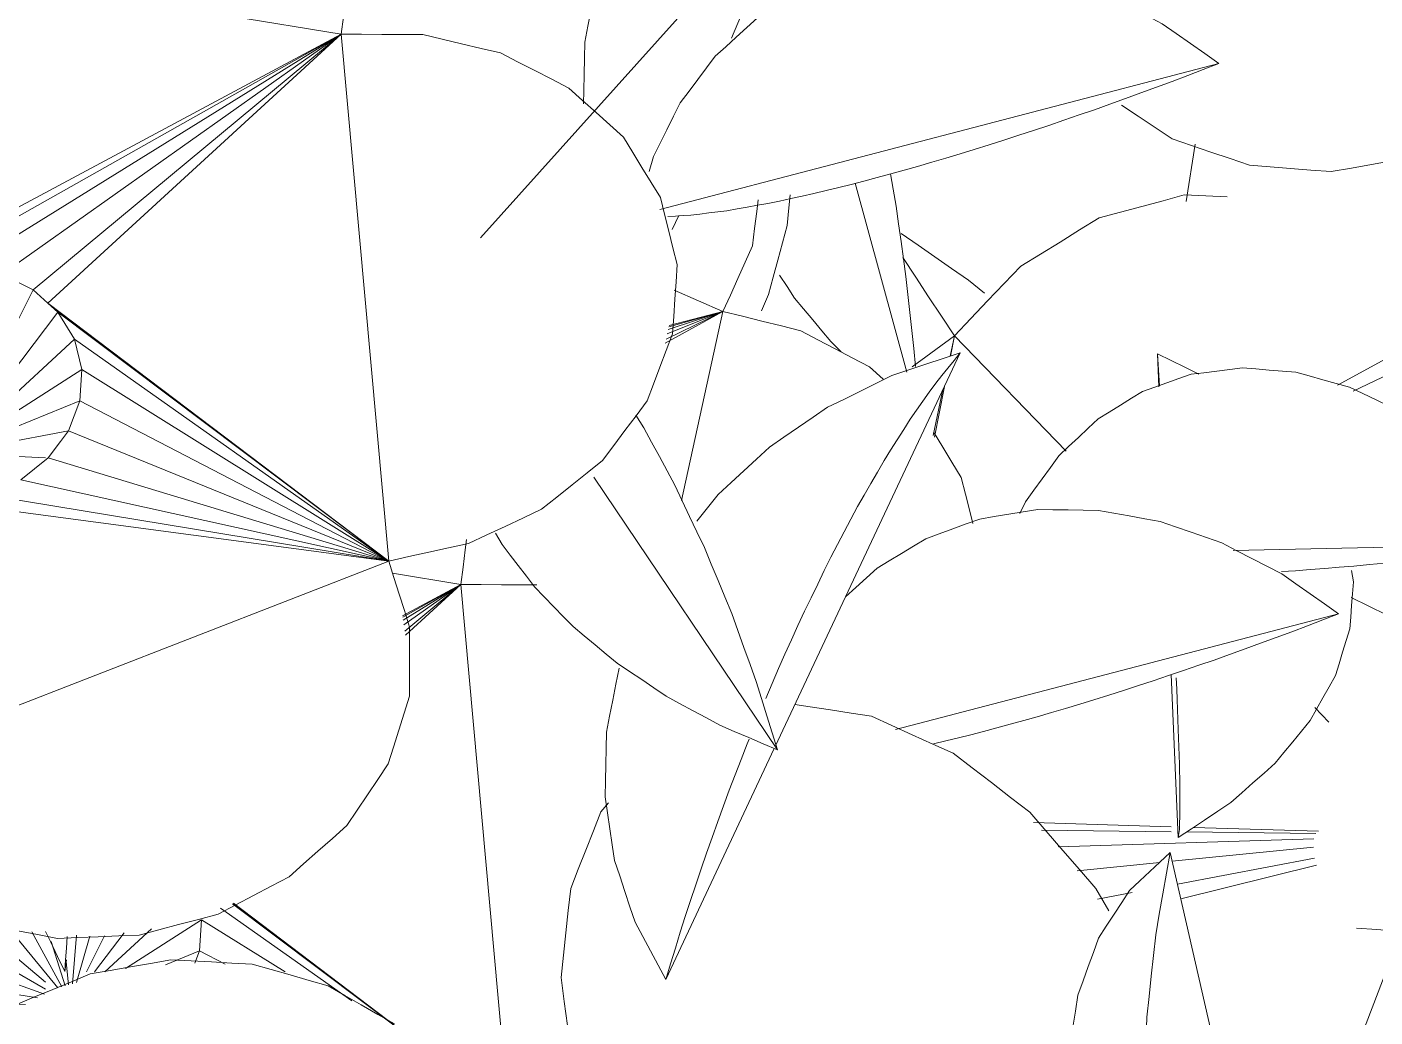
# Model space of a CAD drawing. Header units: metres. Extents: x -18.34 to -13.25, y -25.49 to -16.26.
# Drawn here: x -14.8171 to -14.737, y -16.8164 to -16.7577 of the extents above; entities that cross this region are included whole.
import ezdxf

# ---------------------------------------------------------------- set-up
doc = ezdxf.new("R2010")
doc.units = ezdxf.units.M
doc.layers.add('Importações nas famílias', color=7, linetype='Continuous', lineweight=5)
doc.layers.add('Vegetação', color=7, linetype='Continuous', lineweight=5)

# ---------------------------------------------------------------- blocks, each defined once
blk = doc.blocks.new('Planta_pergolado_12200 - plantas pergolado_skp_Component_12-V1881-Pavimento 02 - Executivo')
at = {"layer": 'Importações nas famílias', "color": 9}
for p, q in [((-0.158072, 0.027041), (-0.137638, 0.017442)), ((-0.125251, 0.011624), (-0.124415, 0.011231))]:
    blk.add_line(p, q, dxfattribs=at)
at = {"layer": 'Importações nas famílias', "color": 9, "flags": 128}
for points in [[(-0.156724, 0.02298), (-0.157061, 0.023995), (-0.157398, 0.025011), (-0.157735, 0.026026), (-0.158072, 0.027041)], [(-0.158072, 0.027041), (-0.157622, 0.026678), (-0.157172, 0.026314), (-0.156722, 0.025951), (-0.156272, 0.025587)], [(-0.156272, 0.025587), (-0.155738, 0.02521), (-0.155204, 0.024832), (-0.154669, 0.024454), (-0.154135, 0.024076)], [(-0.154135, 0.024076), (-0.153522, 0.023688), (-0.152909, 0.0233), (-0.152297, 0.022912), (-0.151684, 0.022524)], [(-0.154844, 0.019175), (-0.155314, 0.020126), (-0.155784, 0.021078), (-0.156254, 0.022029), (-0.156724, 0.02298)], [(-0.151684, 0.022524), (-0.150999, 0.022131), (-0.150315, 0.021737), (-0.14963, 0.021343), (-0.148945, 0.020949)], [(-0.148945, 0.020949), (-0.148197, 0.020554), (-0.147448, 0.020158), (-0.1467, 0.019763), (-0.145951, 0.019368)], [(-0.145951, 0.019368), (-0.145146, 0.018975), (-0.144342, 0.018583), (-0.143538, 0.01819), (-0.142733, 0.017798)], [(-0.152473, 0.015715), (-0.153066, 0.01658), (-0.153658, 0.017445), (-0.154251, 0.01831), (-0.154844, 0.019175)], [(-0.142733, 0.017798), (-0.141882, 0.017412), (-0.14103, 0.017027), (-0.140179, 0.016642), (-0.139328, 0.016257)], [(-0.139328, 0.016257), (-0.138439, 0.015883), (-0.137551, 0.015509), (-0.136662, 0.015135), (-0.135773, 0.014762)], [(-0.149669, 0.012682), (-0.15037, 0.01344), (-0.151071, 0.014199), (-0.151772, 0.014957), (-0.152473, 0.015715)], [(-0.146498, 0.010146), (-0.147291, 0.01078), (-0.148084, 0.011414), (-0.148876, 0.012048), (-0.149669, 0.012682)], [(-0.143032, 0.008166), (-0.143899, 0.008661), (-0.144765, 0.009156), (-0.145631, 0.009651), (-0.146498, 0.010146)], [(-0.139355, 0.00679), (-0.140274, 0.007134), (-0.141194, 0.007478), (-0.142113, 0.007822), (-0.143032, 0.008166)], [(-0.135552, 0.00605), (-0.136502, 0.006235), (-0.137453, 0.00642), (-0.138404, 0.006605), (-0.139355, 0.00679)], [(-0.131875, 0.005967), (-0.132672, 0.005985), (-0.133632, 0.006007), (-0.134592, 0.006028), (-0.135552, 0.00605)]]:
    blk.add_lwpolyline(points, dxfattribs=at)
blk = doc.blocks.new('Planta_pergolado_12200 - plantas pergolado_skp_Component_12-V500-Pavimento 02 - Executivo')
at = {"layer": 'Importações nas famílias', "color": 9}
blk.add_line((-0.1016, 0.050789), (-0.094725, 0.024481), dxfattribs=at)
at = {"layer": 'Importações nas famílias', "color": 9, "flags": 128}
for points in [[(-0.103968, 0.047415), (-0.103376, 0.048258), (-0.102784, 0.049102), (-0.102192, 0.049946), (-0.1016, 0.050789)], [(-0.1016, 0.050789), (-0.101247, 0.049863), (-0.100895, 0.048936), (-0.100542, 0.04801), (-0.100189, 0.047083)], [(-0.105808, 0.043857), (-0.105348, 0.044747), (-0.104888, 0.045636), (-0.104428, 0.046525), (-0.103968, 0.047415)], [(-0.100189, 0.047083), (-0.099857, 0.046162), (-0.099524, 0.045242), (-0.099191, 0.044321), (-0.098858, 0.0434)], [(-0.107077, 0.0402), (-0.10676, 0.041115), (-0.106443, 0.042029), (-0.106125, 0.042943), (-0.105808, 0.043857)], [(-0.098858, 0.0434), (-0.098549, 0.042496), (-0.09824, 0.041591), (-0.097931, 0.040687), (-0.097622, 0.039782)], [(-0.107745, 0.03653), (-0.107578, 0.037448), (-0.107411, 0.038365), (-0.107244, 0.039283), (-0.107077, 0.0402)], [(-0.097622, 0.039782), (-0.09734, 0.038904), (-0.097058, 0.038025), (-0.096775, 0.037147), (-0.096493, 0.036268)], [(-0.107797, 0.032932), (-0.107784, 0.033832), (-0.107771, 0.034731), (-0.107758, 0.035631), (-0.107745, 0.03653)], [(-0.096493, 0.036268), (-0.096241, 0.035426), (-0.095989, 0.034583), (-0.095738, 0.033741), (-0.095486, 0.032899)], [(-0.107231, 0.029491), (-0.107373, 0.030351), (-0.107514, 0.031212), (-0.107656, 0.032072), (-0.107797, 0.032932)], [(-0.095486, 0.032899), (-0.095267, 0.032101), (-0.095048, 0.031304), (-0.094829, 0.030507), (-0.09461, 0.02971)], [(-0.09461, 0.02971), (-0.094426, 0.028967), (-0.094243, 0.028224), (-0.094059, 0.027481), (-0.093876, 0.026738)], [(-0.106061, 0.026288), (-0.106354, 0.027089), (-0.106646, 0.02789), (-0.106939, 0.02869), (-0.107231, 0.029491)], [(-0.104314, 0.023398), (-0.10475, 0.02412), (-0.105187, 0.024843), (-0.105624, 0.025565), (-0.106061, 0.026288)], [(-0.102608, 0.021523), (-0.103172, 0.022143), (-0.103743, 0.02277), (-0.104314, 0.023398)]]:
    blk.add_lwpolyline(points, dxfattribs=at)
blk = doc.blocks.new('Planta_pergolado_12200 - plantas pergolado_skp_Component_17-V1882-Pavimento 02 - Executivo')
at = {"layer": 'Importações nas famílias', "color": 9}
for p, q in [((-0.07582, 0.001169), (-0.103342, -0.001313)), ((-0.104007, -0.005364), (-0.103342, -0.001313)), ((-0.101222, -0.004735), (-0.103342, -0.001313)), ((-0.103342, -0.001313), (-0.101398, -0.004762)), ((-0.100949, -0.004694), (-0.103342, -0.001313)), ((-0.100582, -0.004637), (-0.103342, -0.001313)), ((-0.100328, -0.004598), (-0.103342, -0.001313)), ((-0.103342, -0.001313), (-0.101487, -0.004776)), ((-0.076651, -0.004554), (-0.084414, -0.014811)), ((-0.076647, -0.004585), (-0.084389, -0.014873)), ((-0.078623, -0.007785), (-0.084118, -0.01557)), ((-0.080337, -0.011736), (-0.083438, -0.016701)), ((-0.080798, -0.01531), (-0.081583, -0.016821)), ((-0.081583, -0.016821), (-0.083438, -0.016701)), ((-0.083438, -0.016701), (-0.080549, -0.021221)), ((-0.08087, -0.017092), (-0.081583, -0.016821)), ((-0.081583, -0.016821), (-0.080763, -0.018836)), ((-0.080337, -0.022451), (-0.082904, -0.019672)), ((-0.082658, -0.021304), (-0.080337, -0.02306)), ((-0.080337, -0.023532), (-0.082485, -0.022453)), ((-0.07971, -0.024115), (-0.082463, -0.023328)), ((-0.079636, -0.024368), (-0.082521, -0.02412)), ((-0.079512, -0.024797), (-0.082152, -0.02563)), ((-0.079572, -0.02459), (-0.080934, -0.02474)), ((-0.079389, -0.025223), (-0.082943, -0.028148)), ((-0.079452, -0.025004), (-0.082713, -0.026783)), ((-0.079723, -0.025957), (-0.083759, -0.030762)), ((-0.079325, -0.025957), (-0.083525, -0.033295)), ((-0.079028, -0.026023), (-0.081669, -0.033416)), ((-0.078797, -0.026436), (-0.079874, -0.032966)), ((-0.078397, -0.027154), (-0.078261, -0.031978)), ((-0.07729, -0.029139), (-0.076941, -0.030518)), ((-0.076941, -0.030518), (-0.078261, -0.031978)), ((-0.076097, -0.030627), (-0.076941, -0.030518)), ((-0.078261, -0.031978), (-0.079874, -0.032966)), ((-0.078261, -0.031978), (-0.07469, -0.032141)), ((-0.08466, -0.032863), (-0.083525, -0.033295)), ((-0.083525, -0.033295), (-0.081669, -0.033416)), ((-0.083525, -0.033295), (-0.081665, -0.056943)), ((-0.079874, -0.032966), (-0.081669, -0.033416)), ((-0.073515, -0.033224), (-0.081669, -0.033416)), ((-0.081669, -0.033416), (-0.081665, -0.056943)), ((-0.079874, -0.032966), (-0.073921, -0.03294)), ((-0.085155, -0.033671), (-0.081665, -0.056943)), ((-0.086125, -0.035256), (-0.081665, -0.056943)), ((-0.086916, -0.03625), (-0.081665, -0.056943)), ((-0.086706, -0.036054), (-0.081665, -0.056943)), ((-0.081665, -0.056943), (-0.069993, -0.044727)), ((-0.081665, -0.056943), (-0.085094, -0.05452))]:
    blk.add_line(p, q, dxfattribs=at)
at = {"layer": 'Importações nas famílias', "color": 9, "flags": 128}
for points in [[(-0.103318, 0.003208), (-0.103323, 0.002321), (-0.103329, 0.00111), (-0.103335, -0.000101), (-0.103342, -0.001313)], [(-0.103342, -0.001313), (-0.104369, -0.001183), (-0.105396, -0.001053), (-0.106018, -0.000974)], [(-0.084104, -0.060705), (-0.083494, -0.059765), (-0.082884, -0.058824), (-0.082275, -0.057883), (-0.081665, -0.056943)], [(-0.081665, -0.056943), (-0.0809, -0.058034), (-0.080135, -0.059125), (-0.07937, -0.060217), (-0.078606, -0.061308)], [(-0.08571, -0.062126), (-0.084907, -0.061416), (-0.084104, -0.060705)], [(-0.078606, -0.061308), (-0.077616, -0.062107), (-0.076627, -0.062906), (-0.075638, -0.063705), (-0.074649, -0.064504)], [(-0.060978, -0.064975), (-0.060014, -0.064243), (-0.05905, -0.063511)], [(-0.074649, -0.064504), (-0.073519, -0.064943), (-0.07239, -0.065381), (-0.071261, -0.06582), (-0.070132, -0.066258)], [(-0.065441, -0.06642), (-0.064325, -0.066058), (-0.063209, -0.065697), (-0.062094, -0.065336), (-0.060978, -0.064975)], [(-0.070132, -0.066258), (-0.068959, -0.066298), (-0.067786, -0.066339), (-0.066614, -0.066379), (-0.065441, -0.06642)]]:
    blk.add_lwpolyline(points, dxfattribs=at)
blk = doc.blocks.new('Planta_pergolado_12200 - plantas pergolado_skp_Component_16-V1883-Pavimento 02 - Executivo')
for name in ['Planta_pergolado_12200 - plantas pergolado_skp_Component_12-V500-Pavimento 02 - Executivo', 'Planta_pergolado_12200 - plantas pergolado_skp_Component_12-V1881-Pavimento 02 - Executivo', 'Planta_pergolado_12200 - plantas pergolado_skp_Component_17-V1882-Pavimento 02 - Executivo']:
    blk.add_blockref(name, (0, 0))
blk = doc.blocks.new('Planta_pergolado_12200 - plantas pergolado_skp_Component_12-V513-Pavimento 02 - Executivo')
at = {"layer": 'Importações nas famílias', "color": 9}
for p, q in [((-0.134273, 0.043687), (-0.125598, 0.010494)), ((-0.127873, 0.009869), (-0.128754, 0.010133))]:
    blk.add_line(p, q, dxfattribs=at)
at = {"layer": 'Importações nas famílias', "color": 9, "flags": 128}
for points in [[(-0.136641, 0.040312), (-0.136049, 0.041156), (-0.135457, 0.042), (-0.134865, 0.042843), (-0.134273, 0.043687)], [(-0.134273, 0.043687), (-0.13392, 0.04276), (-0.133568, 0.041834), (-0.133215, 0.040907), (-0.132862, 0.039981)], [(-0.138481, 0.036755), (-0.138021, 0.037644), (-0.137561, 0.038534), (-0.137101, 0.039423), (-0.136641, 0.040312)], [(-0.132862, 0.039981), (-0.132529, 0.03906), (-0.132197, 0.038139), (-0.131864, 0.037218), (-0.131531, 0.036298)], [(-0.13975, 0.033098), (-0.139433, 0.034012), (-0.139115, 0.034926), (-0.138798, 0.035841), (-0.138481, 0.036755)], [(-0.131531, 0.036298), (-0.131222, 0.035393), (-0.130913, 0.034489), (-0.130604, 0.033584), (-0.130295, 0.032679)], [(-0.140418, 0.029428), (-0.140251, 0.030345), (-0.140084, 0.031263), (-0.139917, 0.03218), (-0.13975, 0.033098)], [(-0.130295, 0.032679), (-0.130012, 0.031801), (-0.12973, 0.030923), (-0.129448, 0.030044), (-0.129166, 0.029166)], [(-0.14047, 0.02583), (-0.140457, 0.026729), (-0.140444, 0.027629), (-0.140431, 0.028528), (-0.140418, 0.029428)], [(-0.129166, 0.029166), (-0.128914, 0.028323), (-0.128662, 0.027481), (-0.12841, 0.026639), (-0.128158, 0.025796)], [(-0.139904, 0.022389), (-0.140046, 0.023249), (-0.140187, 0.024109), (-0.140329, 0.024969), (-0.14047, 0.02583)], [(-0.128158, 0.025796), (-0.127939, 0.024999), (-0.12772, 0.024202), (-0.127501, 0.023405), (-0.127283, 0.022607)], [(-0.127283, 0.022607), (-0.127099, 0.021864), (-0.126915, 0.021121), (-0.126732, 0.020378), (-0.126548, 0.019635)], [(-0.138734, 0.019186), (-0.139026, 0.019986), (-0.139319, 0.020787), (-0.139611, 0.021588), (-0.139904, 0.022389)], [(-0.126548, 0.019635), (-0.126402, 0.018955), (-0.126256, 0.018274), (-0.12611, 0.017594), (-0.125964, 0.016913)], [(-0.136986, 0.016295), (-0.137423, 0.017018), (-0.13786, 0.01774), (-0.138297, 0.018463), (-0.138734, 0.019186)], [(-0.125964, 0.016913), (-0.125857, 0.016302), (-0.12575, 0.015692), (-0.125643, 0.015081), (-0.125536, 0.01447)], [(-0.134703, 0.013785), (-0.135274, 0.014413), (-0.135845, 0.01504), (-0.136415, 0.015668), (-0.136986, 0.016295)], [(-0.125536, 0.01447), (-0.125469, 0.013937), (-0.125402, 0.013403), (-0.125336, 0.012869), (-0.125269, 0.012335)], [(-0.131937, 0.011715), (-0.132629, 0.012233), (-0.13332, 0.01275), (-0.134012, 0.013268), (-0.134703, 0.013785)], [(-0.125269, 0.012335), (-0.125243, 0.011884), (-0.125217, 0.011433), (-0.125192, 0.010981)], [(-0.128754, 0.010133), (-0.12955, 0.010529), (-0.130346, 0.010924), (-0.131141, 0.01132), (-0.131937, 0.011715)]]:
    blk.add_lwpolyline(points, dxfattribs=at)
blk = doc.blocks.new('Planta_pergolado_12200 - plantas pergolado_skp_Component_12-V1899-Pavimento 02 - Executivo')
at = {"layer": 'Importações nas famílias', "color": 9}
blk.add_line((-0.080362, -0.024815), (-0.081056, -0.024724), dxfattribs=at)
at = {"layer": 'Importações nas famílias', "color": 9, "flags": 128}
for points in [[(-0.082444, -0.024682), (-0.08175, -0.024726), (-0.081056, -0.02477), (-0.080362, -0.024815)], [(-0.080362, -0.024815), (-0.081257, -0.025246), (-0.082152, -0.025677), (-0.082734, -0.025957)]]:
    blk.add_lwpolyline(points, dxfattribs=at)
blk = doc.blocks.new('Planta_pergolado_12200 - plantas pergolado_skp_Component_12-V1900-Pavimento 02 - Executivo')
at = {"layer": 'Importações nas famílias', "color": 9}
for p, q in [((-0.093519, 0.017482), (-0.109722, 0.006573)), ((-0.113392, 0.009084), (-0.112637, 0.009554)), ((-0.105724, 0.001133), (-0.106387, 0.000745))]:
    blk.add_line(p, q, dxfattribs=at)
at = {"layer": 'Importações nas famílias', "color": 9, "flags": 128}
for points in [[(-0.097586, 0.016223), (-0.096569, 0.016538), (-0.095552, 0.016853), (-0.094536, 0.017167), (-0.093519, 0.017482)], [(-0.093519, 0.017482), (-0.093887, 0.016628), (-0.094255, 0.015774), (-0.094623, 0.01492), (-0.09499, 0.014065)], [(-0.101624, 0.014765), (-0.100614, 0.01513), (-0.099605, 0.015494), (-0.098595, 0.015859), (-0.097586, 0.016223)], [(-0.105539, 0.013142), (-0.10456, 0.013548), (-0.103581, 0.013953), (-0.102602, 0.014359), (-0.101624, 0.014765)], [(-0.09499, 0.014065), (-0.095421, 0.013269), (-0.095852, 0.012473), (-0.096284, 0.011677), (-0.096715, 0.010881)], [(-0.109239, 0.011391), (-0.108314, 0.011829), (-0.107389, 0.012266), (-0.106464, 0.012704), (-0.105539, 0.013142)], [(-0.112637, 0.009554), (-0.111788, 0.010013), (-0.110938, 0.010473), (-0.110088, 0.010932), (-0.109239, 0.011391)], [(-0.096715, 0.010881), (-0.097204, 0.010152), (-0.097694, 0.009423), (-0.098183, 0.008694), (-0.098673, 0.007965)], [(-0.098673, 0.007965), (-0.099216, 0.007311), (-0.099758, 0.006658), (-0.100301, 0.006004), (-0.100844, 0.00535)], [(-0.100844, 0.00535), (-0.101433, 0.004778), (-0.102023, 0.004207), (-0.102613, 0.003636), (-0.103203, 0.003064)], [(-0.103203, 0.003064), (-0.103833, 0.002581), (-0.104463, 0.002099), (-0.105093, 0.001616), (-0.105724, 0.001133)]]:
    blk.add_lwpolyline(points, dxfattribs=at)
blk = doc.blocks.new('Planta_pergolado_12200 - plantas pergolado_skp_Component_17-V1901-Pavimento 02 - Executivo')
at = {"layer": 'Importações nas famílias', "color": 9}
for p, q in [((-0.104736, -0.005595), (-0.136014, -0.008415)), ((-0.104736, -0.005595), (-0.120048, -0.025825)), ((-0.104736, -0.005595), (-0.119519, -0.025241)), ((-0.104736, -0.005595), (-0.117906, -0.024252)), ((-0.104736, -0.005595), (-0.116111, -0.023803)), ((-0.104736, -0.005595), (-0.114256, -0.023923)), ((-0.104736, -0.005595), (-0.112466, -0.024605)), ((-0.104736, -0.005595), (-0.110865, -0.025801)), ((-0.104736, -0.005595), (-0.109561, -0.027431)), ((-0.104736, -0.005595), (-0.108643, -0.029383)), ((-0.108174, -0.031525), (-0.104736, -0.005595)), ((-0.104736, -0.005595), (-0.091339, -0.039977)), ((-0.141948, -0.044539), (-0.136014, -0.008415)), ((-0.122268, -0.030612), (-0.136014, -0.008415)), ((-0.136014, -0.008415), (-0.122279, -0.032796)), ((-0.121776, -0.028532), (-0.136014, -0.008415)), ((-0.120839, -0.0267), (-0.136014, -0.008415)), ((-0.120048, -0.025825), (-0.136014, -0.008415)), ((-0.136014, -0.008415), (-0.12181, -0.034938)), ((-0.116111, -0.023803), (-0.117906, -0.024252)), ((-0.114256, -0.023923), (-0.116111, -0.023803)), ((-0.116111, -0.023803), (-0.111145, -0.031571)), ((-0.112466, -0.024605), (-0.114256, -0.023923)), ((-0.114256, -0.023923), (-0.111145, -0.031571)), ((-0.117906, -0.024252), (-0.119519, -0.025241)), ((-0.111145, -0.031571), (-0.117906, -0.024252)), ((-0.111145, -0.031571), (-0.112466, -0.024605)), ((-0.111825, -0.025084), (-0.112466, -0.024605)), ((-0.119519, -0.025241), (-0.120048, -0.025825)), ((-0.119519, -0.025241), (-0.111145, -0.031571)), ((-0.110865, -0.025801), (-0.111825, -0.025084)), ((-0.120048, -0.025825), (-0.120839, -0.0267)), ((-0.110873, -0.025957), (-0.111145, -0.031571)), ((-0.109561, -0.027431), (-0.110865, -0.025801)), ((-0.120839, -0.0267), (-0.121776, -0.028532)), ((-0.111145, -0.031571), (-0.120839, -0.0267))]:
    blk.add_line(p, q, dxfattribs=at)
at = {"layer": 'Importações nas famílias', "color": 9, "flags": 128}
for points in [[(-0.122337, 0.011528), (-0.123332, 0.011279), (-0.124328, 0.01103), (-0.125323, 0.010781), (-0.126318, 0.010532)], [(-0.118223, 0.011262), (-0.119251, 0.011328), (-0.12028, 0.011395), (-0.121308, 0.011461), (-0.122337, 0.011528)], [(-0.114255, 0.00975), (-0.115247, 0.010128), (-0.116239, 0.010506), (-0.117231, 0.010884), (-0.118223, 0.011262)], [(-0.126318, 0.010532), (-0.127212, 0.009984), (-0.128106, 0.009436), (-0.129, 0.008888), (-0.129894, 0.00834)], [(-0.110704, 0.007097), (-0.111592, 0.00776), (-0.112479, 0.008423), (-0.113367, 0.009087), (-0.114255, 0.00975)], [(-0.129894, 0.00834), (-0.130626, 0.007531), (-0.131357, 0.006722), (-0.132089, 0.005912), (-0.132821, 0.005103)], [(-0.107812, 0.003482), (-0.108535, 0.004386), (-0.109258, 0.00529), (-0.109981, 0.006193), (-0.110704, 0.007097)], [(-0.132821, 0.005103), (-0.133341, 0.004087), (-0.133861, 0.003072), (-0.13438, 0.002056), (-0.1349, 0.001041)], [(-0.105777, -0.000847), (-0.106286, 0.000236), (-0.106795, 0.001318), (-0.107304, 0.0024), (-0.107812, 0.003482)], [(-0.1349, 0.001041), (-0.135172, -0.000112), (-0.135445, -0.001265), (-0.135717, -0.002418), (-0.135989, -0.00357)], [(-0.104736, -0.005595), (-0.104996, -0.004408), (-0.105257, -0.003221), (-0.105517, -0.002034), (-0.105777, -0.000847)], [(-0.135989, -0.00357), (-0.135996, -0.004781), (-0.136002, -0.005993), (-0.136008, -0.007204), (-0.136014, -0.008415)], [(-0.100815, -0.004352), (-0.101796, -0.004663), (-0.102776, -0.004974), (-0.103756, -0.005284), (-0.104736, -0.005595)], [(-0.096705, -0.004364), (-0.097733, -0.004361), (-0.09876, -0.004358), (-0.099788, -0.004355), (-0.100815, -0.004352)], [(-0.092686, -0.005633), (-0.093691, -0.005316), (-0.094695, -0.004999), (-0.0957, -0.004681), (-0.096705, -0.004364)], [(-0.089031, -0.00807), (-0.089945, -0.00746), (-0.090858, -0.006851), (-0.091772, -0.006242), (-0.092686, -0.005633)], [(-0.136014, -0.008415), (-0.137041, -0.008285), (-0.138068, -0.008155), (-0.139095, -0.008025), (-0.140122, -0.007895)], [(-0.08599, -0.01151), (-0.08675, -0.01065), (-0.087511, -0.00979), (-0.088271, -0.00893), (-0.089031, -0.00807)], [(-0.08377, -0.015718), (-0.084325, -0.014666), (-0.08488, -0.013614), (-0.085435, -0.012562), (-0.08599, -0.01151)], [(-0.082523, -0.020408), (-0.082835, -0.019236), (-0.083147, -0.018063), (-0.083458, -0.016891), (-0.08377, -0.015718)], [(-0.082333, -0.02526), (-0.08238, -0.024047), (-0.082428, -0.022834), (-0.082475, -0.021621), (-0.082523, -0.020408)], [(-0.083213, -0.029944), (-0.082993, -0.028773), (-0.082773, -0.027602), (-0.082553, -0.026431), (-0.082333, -0.02526)]]:
    blk.add_lwpolyline(points, dxfattribs=at)
blk = doc.blocks.new('Planta_pergolado_12200 - plantas pergolado_skp_Component_16-V1902-Pavimento 02 - Executivo')
for name in ['Planta_pergolado_12200 - plantas pergolado_skp_Component_12-V513-Pavimento 02 - Executivo', 'Planta_pergolado_12200 - plantas pergolado_skp_Component_12-V1900-Pavimento 02 - Executivo', 'Planta_pergolado_12200 - plantas pergolado_skp_Component_17-V1901-Pavimento 02 - Executivo', 'Planta_pergolado_12200 - plantas pergolado_skp_Component_12-V1899-Pavimento 02 - Executivo']:
    blk.add_blockref(name, (0, 0))
blk = doc.blocks.new('Planta_pergolado_12200 - plantas pergolado_skp_Component_12-V1908-Pavimento 02 - Executivo')
at = {"layer": 'Importações nas famílias', "color": 9}
for p, q in [((-0.117094, 0.028327), (-0.093719, 0.017348)), ((-0.093601, 0.017292), (-0.079886, 0.01085))]:
    blk.add_line(p, q, dxfattribs=at)
at = {"layer": 'Importações nas famílias', "color": 9, "flags": 128}
for points in [[(-0.115746, 0.024267), (-0.116083, 0.025282), (-0.11642, 0.026297), (-0.116757, 0.027312), (-0.117094, 0.028327)], [(-0.117094, 0.028327), (-0.116644, 0.027964), (-0.116194, 0.027601), (-0.115744, 0.027237), (-0.115294, 0.026874)], [(-0.115294, 0.026874), (-0.11476, 0.026496), (-0.114225, 0.026118), (-0.113691, 0.025741), (-0.113157, 0.025363)], [(-0.113157, 0.025363), (-0.112544, 0.024975), (-0.111931, 0.024587), (-0.111318, 0.024199), (-0.110705, 0.023811)], [(-0.113865, 0.020462), (-0.114335, 0.021413), (-0.114806, 0.022364), (-0.115276, 0.023315), (-0.115746, 0.024267)], [(-0.110705, 0.023811), (-0.110021, 0.023417), (-0.109336, 0.023023), (-0.108652, 0.022629), (-0.107967, 0.022235)], [(-0.107967, 0.022235), (-0.107218, 0.02184), (-0.10647, 0.021445), (-0.105721, 0.021049), (-0.104972, 0.020654)], [(-0.111495, 0.017002), (-0.112087, 0.017867), (-0.11268, 0.018732), (-0.113273, 0.019597), (-0.113865, 0.020462)], [(-0.104972, 0.020654), (-0.104168, 0.020261), (-0.103364, 0.019869), (-0.102559, 0.019476), (-0.101755, 0.019084)], [(-0.101755, 0.019084), (-0.100903, 0.018699), (-0.100052, 0.018313), (-0.099201, 0.017928), (-0.098349, 0.017543)], [(-0.108691, 0.013968), (-0.109392, 0.014726), (-0.110093, 0.015485), (-0.110794, 0.016243), (-0.111495, 0.017002)], [(-0.098349, 0.017543), (-0.097461, 0.017169), (-0.096572, 0.016795)], [(-0.094162, 0.015801), (-0.093879, 0.01569), (-0.092962, 0.015332), (-0.092046, 0.014974), (-0.09113, 0.014616)], [(-0.09113, 0.014616), (-0.090196, 0.014277), (-0.089263, 0.013939), (-0.088329, 0.013601), (-0.087396, 0.013262)], [(-0.107105, 0.0127), (-0.107898, 0.013334), (-0.108691, 0.013968)], [(-0.087396, 0.013262), (-0.086455, 0.012947), (-0.085515, 0.012632), (-0.084574, 0.012317), (-0.083634, 0.012002)], [(-0.083634, 0.012002), (-0.082697, 0.011714), (-0.08176, 0.011426), (-0.080823, 0.011138), (-0.079886, 0.01085)], [(-0.079886, 0.01085), (-0.08074, 0.010394), (-0.081594, 0.009938), (-0.082448, 0.009483), (-0.083302, 0.009027)], [(-0.083302, 0.009027), (-0.084213, 0.008724), (-0.085124, 0.008422), (-0.086036, 0.00812), (-0.086947, 0.007817)], [(-0.094573, 0.007337), (-0.095524, 0.007522), (-0.096475, 0.007707), (-0.097426, 0.007892), (-0.098376, 0.008077)], [(-0.090733, 0.007249), (-0.091693, 0.007271), (-0.092653, 0.007293), (-0.093613, 0.007315), (-0.094573, 0.007337)], [(-0.086947, 0.007817), (-0.087893, 0.007675), (-0.08884, 0.007533), (-0.089786, 0.007391), (-0.090733, 0.007249)]]:
    blk.add_lwpolyline(points, dxfattribs=at)
blk = doc.blocks.new('Planta_pergolado_12200 - plantas pergolado_skp_Component_17-V1909-Pavimento 02 - Executivo')
at = {"layer": 'Importações nas famílias', "color": 9, "flags": 128}
for points in [[(-0.077253, -0.005259), (-0.077818, -0.006238), (-0.078384, -0.007218), (-0.078949, -0.008197), (-0.079515, -0.009177)], [(-0.079515, -0.009177), (-0.079839, -0.010308), (-0.080162, -0.011439), (-0.080486, -0.012571), (-0.08081, -0.013702)], [(-0.08081, -0.013702), (-0.08087, -0.014908), (-0.08093, -0.016114), (-0.08099, -0.01732), (-0.081051, -0.018526)], [(-0.081051, -0.018526), (-0.080843, -0.019725), (-0.080635, -0.020923), (-0.080427, -0.022122), (-0.08022, -0.02332)], [(-0.08022, -0.02332), (-0.079758, -0.02443), (-0.079297, -0.025539), (-0.078836, -0.026649), (-0.078374, -0.027758)]]:
    blk.add_lwpolyline(points, dxfattribs=at)
blk = doc.blocks.new('Planta_pergolado_12200 - plantas pergolado_skp_Component_16-V1910-Pavimento 02 - Executivo')
for name in ['Planta_pergolado_12200 - plantas pergolado_skp_Component_12-V1908-Pavimento 02 - Executivo', 'Planta_pergolado_12200 - plantas pergolado_skp_Component_17-V1909-Pavimento 02 - Executivo']:
    blk.add_blockref(name, (0, 0))
blk = doc.blocks.new('Planta_pergolado_12200 - plantas pergolado_skp_Component_12-V1912-Pavimento 02 - Executivo')
at = {"layer": 'Importações nas famílias', "color": 9}
for p, q in [((-0.117357, 0.025584), (-0.116296, 0.025671)), ((-0.115952, 0.025158), (-0.127171, 0.022099)), ((-0.117159, 0.02127), (-0.117764, 0.020648))]:
    blk.add_line(p, q, dxfattribs=at)
at = {"layer": 'Importações nas famílias', "color": 9, "flags": 128}
for points in [[(-0.125811, 0.024523), (-0.124764, 0.02467), (-0.123717, 0.024817), (-0.12267, 0.024964), (-0.121624, 0.025111)], [(-0.121624, 0.025111), (-0.120557, 0.025229), (-0.11949, 0.025348), (-0.118424, 0.025466), (-0.117357, 0.025584)], [(-0.12772, 0.024195), (-0.126814, 0.024351), (-0.125811, 0.024523)], [(-0.117764, 0.020648), (-0.118411, 0.020111), (-0.119059, 0.019574), (-0.119706, 0.019037), (-0.120353, 0.0185)], [(-0.120353, 0.0185), (-0.121035, 0.018054), (-0.121717, 0.017608)]]:
    blk.add_lwpolyline(points, dxfattribs=at)
blk = doc.blocks.new('Planta_pergolado_12200 - plantas pergolado_skp_Component_16-V1914-Pavimento 02 - Executivo')
blk.add_blockref('Planta_pergolado_12200 - plantas pergolado_skp_Component_12-V1912-Pavimento 02 - Executivo', (0, 0))
blk = doc.blocks.new('Planta_pergolado_12200 - plantas pergolado_skp_Component_12-V532-Pavimento 02 - Executivo')
at = {"layer": 'Importações nas famílias', "color": 9}
for p, q in [((-0.105742, 0.06301), (-0.105365, 0.044529)), ((-0.104156, 0.048223), (-0.104108, 0.047406)), ((-0.107562, 0.03186), (-0.108258, 0.032205))]:
    blk.add_line(p, q, dxfattribs=at)
at = {"layer": 'Importações nas famílias', "color": 9, "flags": 128}
for points in [[(-0.108833, 0.060435), (-0.10806, 0.061079), (-0.107287, 0.061722), (-0.106514, 0.062366), (-0.105742, 0.06301)], [(-0.105742, 0.06301), (-0.105614, 0.062042), (-0.105486, 0.061073), (-0.105358, 0.060105), (-0.10523, 0.059137)], [(-0.111454, 0.057603), (-0.110799, 0.058311), (-0.110143, 0.059019), (-0.109488, 0.059727), (-0.108833, 0.060435)], [(-0.10523, 0.059137), (-0.10512, 0.058191), (-0.105011, 0.057245), (-0.104901, 0.0563), (-0.104792, 0.055354)], [(-0.113544, 0.054581), (-0.113022, 0.055337), (-0.112499, 0.056092), (-0.111977, 0.056848), (-0.111454, 0.057603)], [(-0.104792, 0.055354), (-0.104702, 0.054441), (-0.104612, 0.053528), (-0.104522, 0.052615), (-0.104433, 0.051702)], [(-0.115054, 0.051439), (-0.114677, 0.052225), (-0.114299, 0.05301), (-0.113922, 0.053796), (-0.113544, 0.054581)], [(-0.115949, 0.048251), (-0.115725, 0.049048), (-0.115502, 0.049845), (-0.115278, 0.050642), (-0.115054, 0.051439)], [(-0.104433, 0.051702), (-0.104363, 0.050832), (-0.104294, 0.049963), (-0.104225, 0.049093), (-0.104156, 0.048223)], [(-0.116207, 0.045092), (-0.116143, 0.045882), (-0.116078, 0.046672), (-0.116014, 0.047462), (-0.115949, 0.048251)], [(-0.115823, 0.042036), (-0.115919, 0.0428), (-0.116015, 0.043564), (-0.116111, 0.044328), (-0.116207, 0.045092)], [(-0.114804, 0.039155), (-0.115059, 0.039875), (-0.115313, 0.040596), (-0.115568, 0.041316), (-0.115823, 0.042036)], [(-0.113177, 0.036516), (-0.113584, 0.037175), (-0.11399, 0.037835), (-0.114397, 0.038495), (-0.114804, 0.039155)], [(-0.110977, 0.034181), (-0.111527, 0.034764), (-0.112077, 0.035348), (-0.112627, 0.035932), (-0.113177, 0.036516)], [(-0.108258, 0.032205), (-0.108938, 0.032699), (-0.109618, 0.033193), (-0.110297, 0.033687), (-0.110977, 0.034181)]]:
    blk.add_lwpolyline(points, dxfattribs=at)
blk = doc.blocks.new('Planta_pergolado_12200 - plantas pergolado_skp_Component_17-V533-Pavimento 02 - Executivo')
at = {"layer": 'Importações nas famílias', "color": 9}
for p, q in [((-0.115533, 0.023753), (-0.116275, 0.022941)), ((-0.120816, 0.011346), (-0.119559, 0.014248)), ((-0.118478, 0.010998), (-0.119559, 0.014248)), ((-0.119559, 0.014248), (-0.118634, 0.011033)), ((-0.118233, 0.010945), (-0.119559, 0.014248)), ((-0.1179, 0.010871), (-0.119559, 0.014248)), ((-0.117667, 0.01082), (-0.119559, 0.014248)), ((-0.119559, 0.014248), (-0.118713, 0.01105)), ((-0.108335, 0.011788), (-0.119559, 0.014248)), ((-0.141617, -0.007369), (-0.141265, -0.008244))]:
    blk.add_line(p, q, dxfattribs=at)
at = {"layer": 'Importações nas famílias', "color": 9, "flags": 128}
for points in [[(-0.106957, 0.029079), (-0.107698, 0.028893), (-0.108697, 0.028641), (-0.109697, 0.02839)], [(-0.109697, 0.02839), (-0.110599, 0.02784), (-0.1115, 0.02729), (-0.112402, 0.026739)], [(-0.116275, 0.022941), (-0.116809, 0.021923), (-0.117342, 0.020905), (-0.117875, 0.019887), (-0.118409, 0.018868)], [(-0.118409, 0.018868), (-0.118696, 0.017713), (-0.118984, 0.016558), (-0.119271, 0.015403), (-0.119559, 0.014248)], [(-0.123445, 0.015995), (-0.124471, 0.016124), (-0.125497, 0.016252), (-0.126189, 0.016339)], [(-0.119559, 0.014248), (-0.12053, 0.014685), (-0.121502, 0.015121), (-0.122473, 0.015558), (-0.123445, 0.015995)], [(-0.140729, 0.0068), (-0.141068, 0.005667), (-0.141407, 0.004533), (-0.141745, 0.003399), (-0.142084, 0.002265)], [(-0.142084, 0.002265), (-0.14216, 0.001057), (-0.142236, -0.000151), (-0.142311, -0.00136), (-0.142387, -0.002568)], [(-0.142387, -0.002568), (-0.142195, -0.003768), (-0.142002, -0.004969), (-0.14181, -0.006169), (-0.141617, -0.007369)]]:
    blk.add_lwpolyline(points, dxfattribs=at)
blk = doc.blocks.new('Planta_pergolado_12200 - plantas pergolado_skp_Component_16-V1916-Pavimento 02 - Executivo')
for name in ['Planta_pergolado_12200 - plantas pergolado_skp_Component_12-V532-Pavimento 02 - Executivo', 'Planta_pergolado_12200 - plantas pergolado_skp_Component_17-V533-Pavimento 02 - Executivo']:
    blk.add_blockref(name, (0, 0))
blk = doc.blocks.new('Planta_pergolado_12200 - plantas pergolado_skp_-V1942-Pavimento 02 - Executivo')
at = {"layer": 'Importações nas famílias', "color": 9}
blk.add_line((-0.139416, 0.013751), (-0.123934, -0.000136), dxfattribs=at)
for name in ['Planta_pergolado_12200 - plantas pergolado_skp_Component_16-V1916-Pavimento 02 - Executivo', 'Planta_pergolado_12200 - plantas pergolado_skp_Component_16-V1910-Pavimento 02 - Executivo', 'Planta_pergolado_12200 - plantas pergolado_skp_Component_16-V1883-Pavimento 02 - Executivo', 'Planta_pergolado_12200 - plantas pergolado_skp_Component_16-V1902-Pavimento 02 - Executivo', 'Planta_pergolado_12200 - plantas pergolado_skp_Component_16-V1914-Pavimento 02 - Executivo']:
    blk.add_blockref(name, (0, 0))
blk = doc.blocks.new('Planta_pergolado_12200 - plantas pergolado_skp_Component_12-V546-Pavimento 02 - Executivo')
at = {"layer": 'Importações nas famílias', "color": 9}
blk.add_line((-0.120557, 0.016956), (-0.119586, 0.016528), dxfattribs=at)
at = {"layer": 'Importações nas famílias', "color": 9, "flags": 128}
for points in [[(-0.126478, 0.018242), (-0.125708, 0.018161), (-0.124655, 0.018049)], [(-0.124655, 0.018049), (-0.12363, 0.017776), (-0.122606, 0.017503), (-0.121582, 0.017229), (-0.120557, 0.016956)]]:
    blk.add_lwpolyline(points, dxfattribs=at)
blk = doc.blocks.new('Planta_pergolado_12200 - plantas pergolado_skp_Component_12-V1943-Pavimento 02 - Executivo')
at = {"layer": 'Importações nas famílias', "color": 9}
for p, q in [((-0.104175, 0.051556), (-0.103492, 0.051667)), ((-0.088322, 0.041274), (-0.098003, 0.040855)), ((-0.097121, 0.041182), (-0.0978, 0.04115)), ((-0.115084, 0.040116), (-0.117041, 0.040031))]:
    blk.add_line(p, q, dxfattribs=at)
at = {"layer": 'Importações nas famílias', "color": 9, "flags": 128}
for points in [[(-0.103492, 0.051667), (-0.102797, 0.051615), (-0.102102, 0.051563), (-0.101407, 0.051511), (-0.100711, 0.051459)], [(-0.100711, 0.051459), (-0.100021, 0.051244), (-0.09933, 0.051029), (-0.098639, 0.050814), (-0.097948, 0.050599)], [(-0.097948, 0.050599), (-0.097277, 0.050227), (-0.096607, 0.049854), (-0.095936, 0.049482), (-0.095266, 0.049109)], [(-0.095266, 0.049109), (-0.094632, 0.048588), (-0.093997, 0.048067), (-0.093363, 0.047545), (-0.092729, 0.047024)], [(-0.092729, 0.047024), (-0.092146, 0.046366), (-0.091562, 0.045708), (-0.090979, 0.045049), (-0.090396, 0.044391)], [(-0.090396, 0.044391), (-0.089877, 0.043612), (-0.089359, 0.042833), (-0.088841, 0.042053), (-0.088322, 0.041274)], [(-0.117041, 0.040031), (-0.11664, 0.04085), (-0.116239, 0.041669), (-0.115838, 0.042488)], [(-0.094725, 0.041277), (-0.095324, 0.041253), (-0.095923, 0.041229), (-0.096522, 0.041206), (-0.097121, 0.041182)], [(-0.092674, 0.041341), (-0.093187, 0.041325), (-0.0937, 0.041309), (-0.094212, 0.041293), (-0.094725, 0.041277)], [(-0.090992, 0.041373), (-0.091413, 0.041365), (-0.091833, 0.041357), (-0.092254, 0.041349), (-0.092674, 0.041341)], [(-0.089697, 0.041372), (-0.090021, 0.041373), (-0.090345, 0.041373), (-0.090668, 0.041373), (-0.090992, 0.041373)], [(-0.088804, 0.041339), (-0.089027, 0.041347), (-0.089251, 0.041356), (-0.089474, 0.041364), (-0.089697, 0.041372)], [(-0.088322, 0.041274), (-0.088443, 0.04129), (-0.088563, 0.041307), (-0.088683, 0.041323), (-0.088804, 0.041339)], [(-0.115141, 0.040156), (-0.116091, 0.040094), (-0.117041, 0.040031)]]:
    blk.add_lwpolyline(points, dxfattribs=at)
blk = doc.blocks.new('Planta_pergolado_12200 - plantas pergolado_skp_Component_17-V1945-Pavimento 02 - Executivo')
at = {"layer": 'Importações nas famílias', "color": 9, "flags": 128}
for points in [[(-0.127859, 0.050358), (-0.128071, 0.051553), (-0.128284, 0.052748), (-0.128497, 0.053942), (-0.12871, 0.055137)], [(-0.128233, 0.045506), (-0.12814, 0.046719), (-0.128046, 0.047932), (-0.127952, 0.049145), (-0.127859, 0.050358)], [(-0.129809, 0.040912), (-0.129415, 0.04206), (-0.129021, 0.043209), (-0.128627, 0.044357), (-0.128233, 0.045506)], [(-0.13181, 0.037895), (-0.131143, 0.0389), (-0.130476, 0.039906), (-0.129809, 0.040912)]]:
    blk.add_lwpolyline(points, dxfattribs=at)
blk = doc.blocks.new('Planta_pergolado_12200 - plantas pergolado_skp_Component_16-V1946-Pavimento 02 - Executivo')
for name in ['Planta_pergolado_12200 - plantas pergolado_skp_Component_17-V1945-Pavimento 02 - Executivo', 'Planta_pergolado_12200 - plantas pergolado_skp_Component_12-V1943-Pavimento 02 - Executivo', 'Planta_pergolado_12200 - plantas pergolado_skp_Component_12-V546-Pavimento 02 - Executivo']:
    blk.add_blockref(name, (0, 0))
blk = doc.blocks.new('Planta_pergolado_12200 - plantas pergolado_skp_Component_17-V1968-Pavimento 02 - Executivo')
at = {"layer": 'Importações nas famílias', "color": 9}
for p, q in [((-0.092361, 0.072278), (-0.102575, 0.051543)), ((-0.119052, 0.060497), (-0.114817, 0.051647)), ((-0.12017, 0.059864), (-0.115171, 0.050717)), ((-0.129478, 0.04228), (-0.126091, 0.041742))]:
    blk.add_line(p, q, dxfattribs=at)
at = {"layer": 'Importações nas famílias', "color": 9, "flags": 128}
blk.add_lwpolyline([(-0.082944, 0.051844), (-0.08285, 0.053057), (-0.082756, 0.05427), (-0.082662, 0.055483), (-0.082569, 0.056696)], dxfattribs=at)
blk = doc.blocks.new('Planta_pergolado_12200 - plantas pergolado_skp_Component_16-V1969-Pavimento 02 - Executivo')
blk.add_blockref('Planta_pergolado_12200 - plantas pergolado_skp_Component_17-V1968-Pavimento 02 - Executivo', (0, 0))
blk = doc.blocks.new('Planta_pergolado_12200 - plantas pergolado_skp_-V1999-Pavimento 02 - Executivo')
for name in ['Planta_pergolado_12200 - plantas pergolado_skp_Component_16-V1946-Pavimento 02 - Executivo', 'Planta_pergolado_12200 - plantas pergolado_skp_Component_16-V1969-Pavimento 02 - Executivo']:
    blk.add_blockref(name, (0, 0))
blk = doc.blocks.new('Planta_pergolado_12200 - plantas pergolado_skp_-V2183-Pavimento 02 - Executivo')
for name in ['Planta_pergolado_12200 - plantas pergolado_skp_-V1999-Pavimento 02 - Executivo', 'Planta_pergolado_12200 - plantas pergolado_skp_-V1942-Pavimento 02 - Executivo']:
    blk.add_blockref(name, (0, 0))
blk = doc.blocks.new('Planta_pergolado_12200 - plantas pergolado_skp_Component_12-V1046-Pavimento 02 - Executivo')
at = {"layer": 'Importações nas famílias', "color": 9}
blk.add_line((-0.121412, 0.028813), (-0.120638, 0.029771), dxfattribs=at)
at = {"layer": 'Importações nas famílias', "color": 9, "flags": 128}
blk.add_lwpolyline([(-0.124181, 0.024831), (-0.123489, 0.025826), (-0.122796, 0.026822), (-0.122104, 0.027817), (-0.121412, 0.028813)], dxfattribs=at)
blk = doc.blocks.new('Planta_pergolado_12200 - plantas pergolado_skp_Component_17-V2277-Pavimento 02 - Executivo')
at = {"layer": 'Importações nas famílias', "color": 9}
for p, q in [((-0.074348, 0.051313), (-0.082769, 0.054524)), ((-0.096033, 0.049383), (-0.095176, 0.050215)), ((-0.088698, 0.049603), (-0.088922, 0.042176)), ((-0.088568, 0.049435), (-0.088657, 0.041777)), ((-0.08777, 0.034146), (-0.08825, 0.049322)), ((-0.086907, 0.04091), (-0.087744, 0.049292)), ((-0.085558, 0.04122), (-0.087098, 0.049366)), ((-0.084679, 0.041422), (-0.086683, 0.049471)), ((-0.088962, 0.040855), (-0.089208, 0.032683)), ((-0.088668, 0.040855), (-0.088757, 0.033158)), ((-0.086344, 0.035281), (-0.086835, 0.040188)), ((-0.084661, 0.036472), (-0.085052, 0.03854)), ((-0.118104, 0.027983), (-0.111253, 0.034626)), ((-0.116901, 0.027746), (-0.118104, 0.027983)), ((-0.118104, 0.027983), (-0.116894, 0.027725)), ((-0.116273, 0.025475), (-0.118104, 0.027983)), ((-0.112093, 0.026799), (-0.1151, 0.027391)), ((-0.114911, 0.027302), (-0.112186, 0.026721))]:
    blk.add_line(p, q, dxfattribs=at)
at = {"layer": 'Importações nas famílias', "color": 9, "flags": 128}
for points in [[(-0.126369, 0.044179), (-0.126422, 0.042905), (-0.126474, 0.041631)], [(-0.126474, 0.041631), (-0.126132, 0.040369), (-0.12579, 0.039107), (-0.125448, 0.037845), (-0.125106, 0.036583)], [(-0.125106, 0.036583), (-0.124392, 0.03542), (-0.123678, 0.034256), (-0.122965, 0.033092), (-0.122251, 0.031928)], [(-0.122251, 0.031928), (-0.121214, 0.030942), (-0.120177, 0.029955), (-0.119141, 0.028969), (-0.118104, 0.027983)], [(-0.118104, 0.027983), (-0.119268, 0.02722), (-0.120432, 0.026457), (-0.121596, 0.025695), (-0.12276, 0.024932)]]:
    blk.add_lwpolyline(points, dxfattribs=at)
blk = doc.blocks.new('Planta_pergolado_12200 - plantas pergolado_skp_Component_16-V2278-Pavimento 02 - Executivo')
for name in ['Planta_pergolado_12200 - plantas pergolado_skp_Component_17-V2277-Pavimento 02 - Executivo', 'Planta_pergolado_12200 - plantas pergolado_skp_Component_12-V1046-Pavimento 02 - Executivo']:
    blk.add_blockref(name, (0, 0))
blk = doc.blocks.new('Planta_pergolado_12200 - plantas pergolado_skp_-V2291-Pavimento 02 - Executivo')
blk.add_blockref('Planta_pergolado_12200 - plantas pergolado_skp_Component_16-V2278-Pavimento 02 - Executivo', (0, 0))
blk = doc.blocks.new('Planta_pergolado_12200 - plantas pergolado_skp_-V2292-Pavimento 02 - Executivo')
blk.add_blockref('Planta_pergolado_12200 - plantas pergolado_skp_-V2291-Pavimento 02 - Executivo', (0, 0))
blk = doc.blocks.new('Planta_pergolado_12200 - plantas pergolado_skp_Component_12-V1238-Pavimento 02 - Executivo')
at = {"layer": 'Importações nas famílias', "color": 9}
for p, q in [((-0.058958, 0.047331), (-0.040402, 0.051594)), ((-0.087429, 0.04079), (-0.064115, 0.046146)), ((-0.068123, 0.039354), (-0.066989, 0.039473))]:
    blk.add_line(p, q, dxfattribs=at)
at = {"layer": 'Importações nas famílias', "color": 9, "flags": 128}
for points in [[(-0.04252, 0.049129), (-0.041991, 0.049745), (-0.041461, 0.050362), (-0.040931, 0.050978), (-0.040402, 0.051594)], [(-0.045092, 0.046889), (-0.044449, 0.047449), (-0.043806, 0.048009), (-0.043163, 0.048569), (-0.04252, 0.049129)], [(-0.04521, 0.046941), (-0.046245, 0.04608), (-0.04728, 0.045219), (-0.048316, 0.044358)], [(-0.048088, 0.044898), (-0.047339, 0.045396), (-0.04659, 0.045893), (-0.045841, 0.046391), (-0.045092, 0.046889)], [(-0.051474, 0.043179), (-0.050628, 0.043609), (-0.049781, 0.044039), (-0.048934, 0.044468), (-0.048088, 0.044898)], [(-0.048316, 0.044358), (-0.049419, 0.043604), (-0.050522, 0.04285), (-0.051625, 0.042096), (-0.052728, 0.041342)], [(-0.055215, 0.041751), (-0.05428, 0.042108), (-0.053345, 0.042465), (-0.05241, 0.042822), (-0.051474, 0.043179)], [(-0.056948, 0.041272), (-0.056228, 0.041471), (-0.055215, 0.041751)], [(-0.052728, 0.041342), (-0.053873, 0.040713), (-0.055018, 0.040084), (-0.056163, 0.039455)], [(-0.085181, 0.038382), (-0.085743, 0.038984), (-0.086305, 0.039586), (-0.086867, 0.040188), (-0.087429, 0.04079)], [(-0.087429, 0.04079), (-0.086206, 0.040577), (-0.084983, 0.040363), (-0.08376, 0.040149), (-0.082536, 0.039936)], [(-0.082536, 0.039936), (-0.081315, 0.039804), (-0.080094, 0.039672), (-0.078873, 0.03954), (-0.077652, 0.039409)], [(-0.077652, 0.039409), (-0.076446, 0.03936), (-0.07524, 0.039311), (-0.074035, 0.039263), (-0.072829, 0.039214)], [(-0.072829, 0.039214), (-0.071653, 0.039249), (-0.070476, 0.039284), (-0.0693, 0.039319), (-0.068123, 0.039354)], [(-0.082339, 0.036542), (-0.083049, 0.037002), (-0.08376, 0.037462), (-0.08447, 0.037922), (-0.085181, 0.038382)], [(-0.07897, 0.035314), (-0.079812, 0.035621), (-0.080654, 0.035928), (-0.081496, 0.036235), (-0.082339, 0.036542)], [(-0.075152, 0.034726), (-0.076107, 0.034873), (-0.077061, 0.03502), (-0.078015, 0.035167), (-0.07897, 0.035314)], [(-0.066753, 0.035477), (-0.06765, 0.035332), (-0.068759, 0.035152), (-0.069868, 0.034972), (-0.070977, 0.034792)], [(-0.070977, 0.034792), (-0.072021, 0.034776), (-0.073065, 0.034759), (-0.074109, 0.034742), (-0.075152, 0.034726)]]:
    blk.add_lwpolyline(points, dxfattribs=at)
blk = doc.blocks.new('Planta_pergolado_12200 - plantas pergolado_skp_Component_17-V2393-Pavimento 02 - Executivo')
at = {"layer": 'Importações nas famílias', "color": 9}
for p, q in [((-0.085285, 0.036384), (-0.083962, 0.037144)), ((-0.089845, 0.007003), (-0.09038, 0.007449))]:
    blk.add_line(p, q, dxfattribs=at)
at = {"layer": 'Importações nas famílias', "color": 9, "flags": 128}
for points in [[(-0.089833, 0.032458), (-0.088696, 0.033439), (-0.087559, 0.034421), (-0.086422, 0.035403), (-0.085285, 0.036384)], [(-0.093323, 0.027912), (-0.09245, 0.029049), (-0.091578, 0.030185), (-0.090705, 0.031321), (-0.089833, 0.032458)], [(-0.095518, 0.023057), (-0.094969, 0.024271), (-0.09442, 0.025484), (-0.093871, 0.026698), (-0.093323, 0.027912)], [(-0.096221, 0.018523), (-0.09608, 0.019431), (-0.095893, 0.02064), (-0.095705, 0.021848), (-0.095518, 0.023057)], [(-0.085301, 0.005208), (-0.086437, 0.005657), (-0.087573, 0.006106), (-0.088709, 0.006554), (-0.089845, 0.007003)], [(-0.080008, 0.004651), (-0.081331, 0.004791), (-0.082654, 0.00493), (-0.083978, 0.005069), (-0.085301, 0.005208)], [(-0.074327, 0.00537), (-0.075747, 0.005191), (-0.077168, 0.005011), (-0.078588, 0.004831), (-0.080008, 0.004651)]]:
    blk.add_lwpolyline(points, dxfattribs=at)
blk = doc.blocks.new('Planta_pergolado_12200 - plantas pergolado_skp_Component_16-V2394-Pavimento 02 - Executivo')
for name in ['Planta_pergolado_12200 - plantas pergolado_skp_Component_17-V2393-Pavimento 02 - Executivo', 'Planta_pergolado_12200 - plantas pergolado_skp_Component_12-V1238-Pavimento 02 - Executivo']:
    blk.add_blockref(name, (0, 0))
blk = doc.blocks.new('Planta_pergolado_12200 - plantas pergolado_skp_-V2409-Pavimento 02 - Executivo')
blk.add_blockref('Planta_pergolado_12200 - plantas pergolado_skp_Component_16-V2394-Pavimento 02 - Executivo', (0, 0))
blk = doc.blocks.new('Planta_pergolado_12200 - plantas pergolado_skp_-V2410-Pavimento 02 - Executivo')
blk.add_blockref('Planta_pergolado_12200 - plantas pergolado_skp_-V2409-Pavimento 02 - Executivo', (0, 0))
blk = doc.blocks.new('Planta_pergolado_12200 - plantas pergolado_skp_-V2476-Pavimento 02 - Executivo')
for name in ['Planta_pergolado_12200 - plantas pergolado_skp_-V2410-Pavimento 02 - Executivo', 'Planta_pergolado_12200 - plantas pergolado_skp_-V2292-Pavimento 02 - Executivo']:
    blk.add_blockref(name, (0, 0))
blk = doc.blocks.new('Planta_pergolado_12200 - Planta_pergolado_12200-V2477-Pavimento 02 - Executivo')
for name in ['Planta_pergolado_12200 - plantas pergolado_skp_-V2476-Pavimento 02 - Executivo', 'Planta_pergolado_12200 - plantas pergolado_skp_-V2183-Pavimento 02 - Executivo']:
    blk.add_blockref(name, (0, 0))

msp = doc.modelspace()

# ---------------------------------------------------------------- block references
at = {"layer": 'Vegetação', "color": 9, "rotation": 270.0000000000001}
msp.add_blockref('Planta_pergolado_12200 - Planta_pergolado_12200-V2477-Pavimento 02 - Executivo', (-14.79, -16.894101), dxfattribs=at)

doc.saveas('drawing.dxf')
